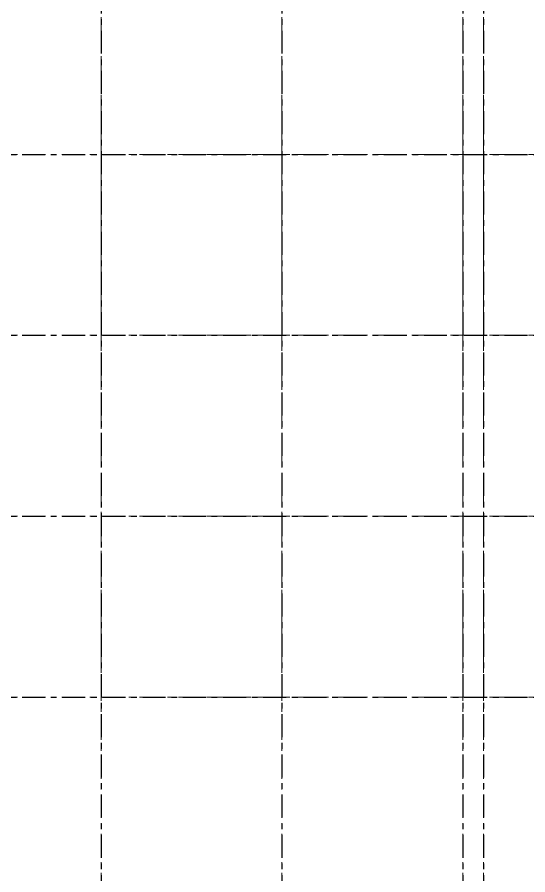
# Model space of a CAD drawing. Header units: millimetres. Extents: x -4000 to 187956, y -58990 to 162485.
# Drawn here: x 63355 to 91595, y 25625 to 73033 of the extents above; entities that cross this region are included whole.
import ezdxf

# ---------------------------------------------------------------- set-up
doc = ezdxf.new("R2010")
doc.units = ezdxf.units.MM
doc.linetypes.add('Grid Line', pattern=[2222.5, 1270, -317.5, 317.5, -317.5])
doc.linetypes.add('Grid Line 12_5mm', pattern=[2150, 1250, -300, 300, -300])
doc.layers.add('S-GRID', color=1, linetype='Continuous', lineweight=30)

# ---------------------------------------------------------------- blocks, each defined once
blk = doc.blocks.new('CMF2_NHAXUONG_A_rvt-1-FFS - TANG 1')
at = {"layer": 'S-GRID', "linetype": 'Grid Line 12_5mm', "lineweight": 9}
for p, q in [((68000, 161185), (68000, -16487)), ((78000, 161185), (78000, -16487)), ((88000, 161185), (88000, -16487)), ((89150, 161185), (89150, -16487)), ((-824, 65450), (183641, 65450)), ((-824, 55450), (183641, 55450)), ((-824, 45450), (183641, 45450)), ((-824, 35450), (183641, 35450))]:
    blk.add_line(p, q, dxfattribs=at)

msp = doc.modelspace()

# ---------------------------------------------------------------- block references
at = {"lineweight": 5}
msp.add_blockref('CMF2_NHAXUONG_A_rvt-1-FFS - TANG 1', (0, 0), dxfattribs=at)

# ---------------------------------------------------------------- next in the draw order: linework, layer by layer
at = {"layer": 'S-GRID', "linetype": 'Grid Line'}
for p, q in [((68000, 161185), (68000, -16487)), ((78000, 161185), (78000, -16487)), ((88000, 161185), (88000, -16487)), ((89150, 161185), (89150, -16487)), ((-824, 65450), (183641, 65450)), ((-824, 55450), (183641, 55450)), ((-824, 45450), (183641, 45450)), ((-824, 35450), (183641, 35450))]:
    msp.add_line(p, q, dxfattribs=at)

doc.saveas('drawing.dxf')
